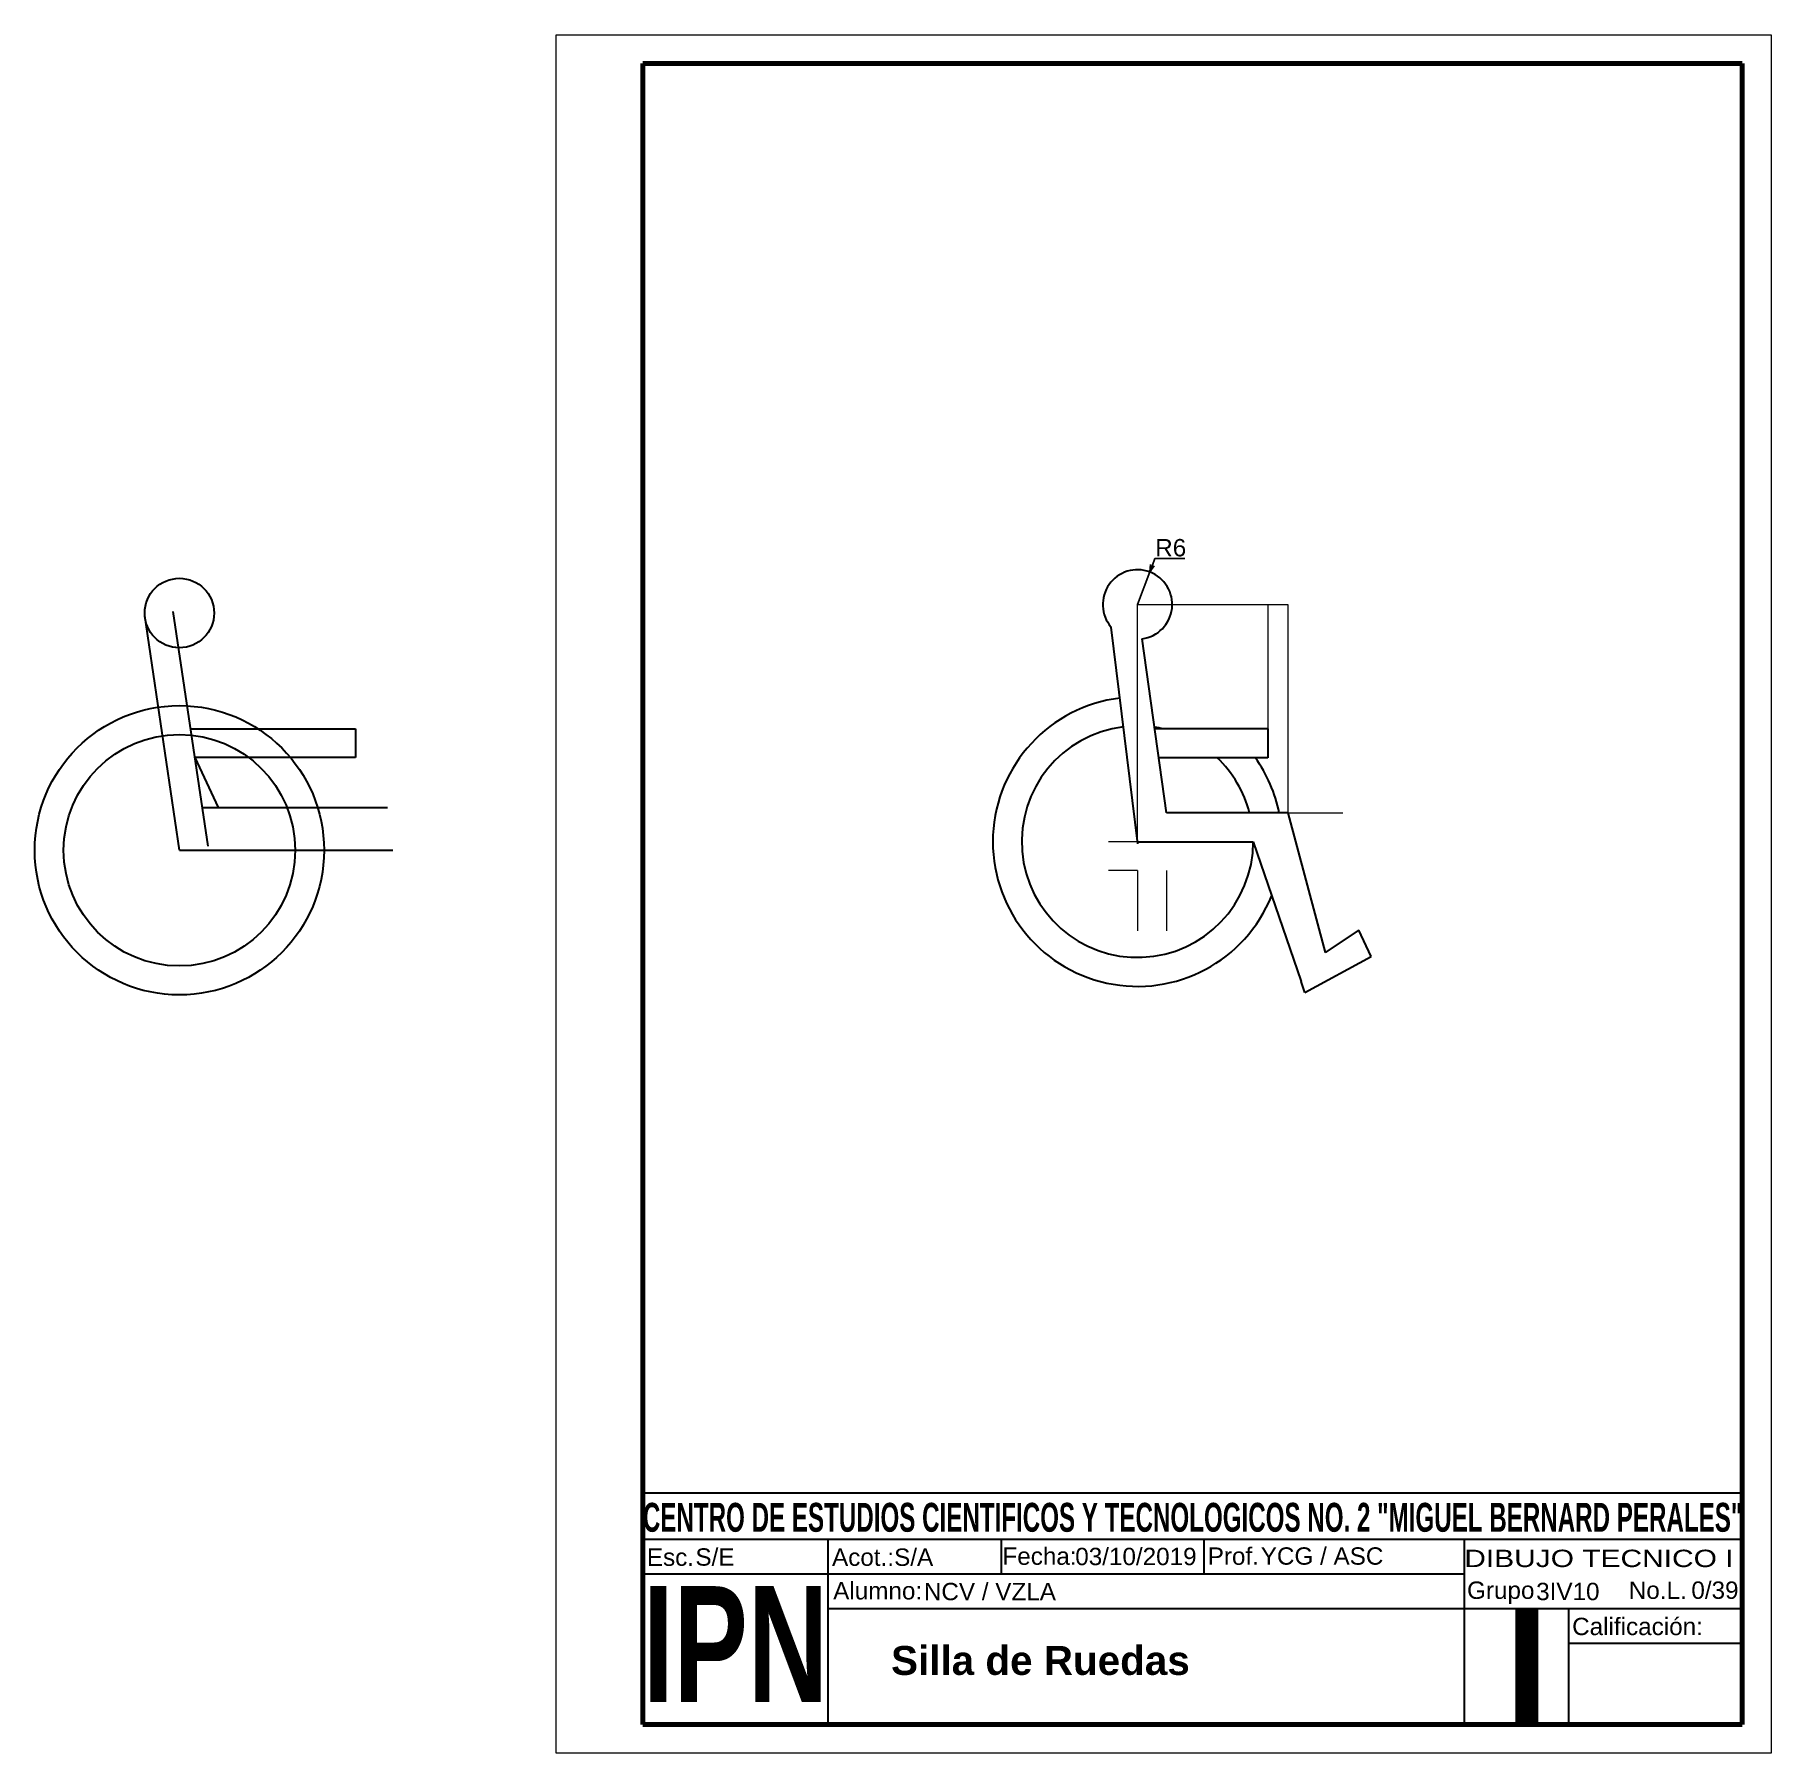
# Model space of a CAD drawing. Header units: millimetres. Extents: x -1308 to -335, y 2464 to 5295.
# Drawn here: x -635 to -334.9, y 2464.1 to 2761.1 of the extents above; entities outside this region: 1.
import ezdxf
from ezdxf.enums import TextEntityAlignment as Align

# ---------------------------------------------------------------- set-up
doc = ezdxf.new("R2010")
doc.units = ezdxf.units.MM
doc.header["$LTSCALE"] = 0.5
for name, color, linetype, lineweight in [('Cuadro de Datos', 5, 'Continuous', 30), ('Linea Continua Mediana', 5, 'Continuous', 30), ('Línea Continua Fina', 1, 'Continuous', 5), ('Margen', 4, 'Continuous', 70)]:
    doc.layers.add(name, color=color, linetype=linetype, lineweight=lineweight)
doc.layers.add('Texto', color=1, linetype='Continuous')
doc.layers.get('0').off()
doc.styles.add('IPN', font='', dxfattribs={"height": 20})
doc.styles.get("Standard").update_dxf_attribs({"font": 'arial.ttf'})
doc.styles.add('TEXT', font='arial.ttf', dxfattribs={"height": 3})
doc.styles.add('TÍTULO', font='', dxfattribs={"height": 5})
doc.styles.get('IPN').set_extended_font_data('Arial', bold=True)
doc.styles.get('TÍTULO').set_extended_font_data('Arial', bold=True)
doc.dimstyles.new('ISO-25', dxfattribs={"dimscale": 0.5, "dimtxt": 20, "dimasz": 2.5, "dimexe": 1.25, "dimexo": 0.625, "dimtad": 1, "dimtoh": 1, "dimtxsty": 'Standard', "dimblk": 'OPEN30', "dimcen": 2.5, "dimadec": 0, "dimazin": 0, "dimtfac": 1, "dimtmove": 0, "dimatfit": 3, "dimldrblk": 'OPEN30', "dimfxl": 1, "dimarcsym": 0})

# ---------------------------------------------------------------- blocks, each defined once
blk = doc.blocks.new('_Open30')
at = {"color": 0, "linetype": 'ByBlock', "lineweight": -2}
for p, q in [((-1, 0.27), (0, 0)), ((0, 0), (-1, -0.27)), ((0, 0), (-1, 0))]:
    blk.add_line(p, q, dxfattribs=at)
blk = doc.blocks.new('*D13')
at = {"layer": 'Defpoints', "color": 0, "transparency": 16777216}
for p in [(-442.33, 2668.23), (-444.46, 2662.62)]:
    blk.add_point(p, dxfattribs=at)
at = {"layer": 'Linea Continua Mediana', "color": 0, "lineweight": -2, "transparency": 16777216}
for p, q in [((-444.46, 2662.62), (-442.33, 2668.23)), ((-441.45, 2670.57), (-441.89, 2669.4)), ((-436.3, 2670.57), (-441.45, 2670.57))]:
    blk.add_line(p, q, dxfattribs=at)
at = {"layer": 'Linea Continua Mediana', "color": 0, "lineweight": -2, "transparency": 16777216, "xscale": 1.25, "yscale": 1.25, "zscale": 1.25, "rotation": 249.239528546784}
blk.add_blockref('_Open30', (-442.33, 2668.23), dxfattribs=at)
at = {"layer": 'Linea Continua Mediana', "color": 0, "transparency": 16777216, "insert": (-438.72, 2672.41), "char_height": 3, "attachment_point": 5, "style": 'TEXT'}
blk.add_mtext('R6', dxfattribs=at)
blk = doc.blocks.new('Cuadro de Datos Hoja A4')
at = {"layer": 'Cuadro de Datos'}
for p, q in [((15, 45), (205, 45)), ((15, 5), (15, 45)), ((205, 45), (205, 5)), ((15, 37), (205, 37)), ((47, 5), (47, 37)), ((77, 31), (77, 37)), ((112, 31), (112, 37)), ((157, 5), (157, 37)), ((15, 31), (157, 31)), ((47, 25), (205, 25)), ((175, 5), (175, 25)), ((175, 19), (205, 19)), ((205, 5), (15, 5))]:
    blk.add_line(p, q, dxfattribs=at)
at = {"layer": 'Línea Continua Fina'}
for p, q in [((0, 297), (210, 297)), ((0, 0), (0, 297)), ((210, 297), (210, 0)), ((210, 0), (0, 0))]:
    blk.add_line(p, q, dxfattribs=at)
at = {"layer": 'Margen'}
for p, q in [((15, 292), (205, 292)), ((15, 5), (15, 292)), ((205, 292), (205, 5)), ((205, 5), (15, 5))]:
    blk.add_line(p, q, dxfattribs=at)
at = {"layer": 'Línea Continua Fina', "color": 0}
for s, height, style, width, p, p2 in [('CENTRO DE ESTUDIOS CIENTIFICOS Y TECNOLOGICOS NO. 2 "MIGUEL BERNARD PERALES"', 5, 'TÍTULO', 0.597732, (15, 38.28), (205, 38.28)), ('DIBUJO TECNICO I', 3, 'TEXT', 1.23367, (156.95, 32.18), (203.48, 32.18)), ('IPN', 20, 'IPN', 0.687053, (15, 8.88), (47, 8.88))]:
    blk.add_text(s, height=height, dxfattribs=dict(at, style=style, width=width)).set_placement(p, p2, align=Align.FIT)
at = {"layer": 'Línea Continua Fina', "color": 0, "style": 'TEXT'}
for s, p in [('Esc.', (15.69, 32.39)), ('Acot.:', (47.69, 32.39)), ('Fecha:', (77.14, 32.57)), ('Prof. ', (112.61, 32.57)), ('Grupo              No.L.      ', (157.43, 26.68)), ('Calificación:', (175.59, 20.42))]:
    blk.add_text(s, height=3, dxfattribs=at).set_placement(p)
at = {"layer": 'Línea Continua Fina', "color": 0, "insert": (163.88, 24.97), "char_height": 20, "attachment_point": 1, "style": 'IPN'}
blk.add_mtext_dynamic_manual_height_columns('I', width=18, gutter_width=15, heights=[0], dxfattribs=at)
at = {"layer": 'Texto', "color": 0, "style": 'TEXT'}
blk.add_text('Alumno:', height=3, dxfattribs=at).set_placement((47.89, 26.59))
at = {"layer": 'Texto'}
for tag, p, height, style in [('ESC', (24.08, 32.42), 3, 'TEXT'), ('ACOT', (58.42, 32.39), 3, 'TEXT'), ('FECHA', (89.72, 32.51), 3, 'TEXT'), ('PROF', (121.78, 32.59), 3, 'TEXT'), ('ALUMNO', (63.56, 26.45), 3, 'TEXT'), ('GRUPO', (169.37, 26.46), 3, 'TEXT'), ('NO', (196.19, 26.69), 3, 'TEXT'), ('CUADRODEREFERENCIAS', (57.89, 13.54), 5, 'TÍTULO')]:
    blk.add_attdef(tag, p, '', height=height, dxfattribs=dict(at, style=style))

msp = doc.modelspace()

# ---------------------------------------------------------------- linework, layer by layer
at = {"layer": 'Linea Continua Mediana'}
for p, q in [((-610.031, 2620.138), (-616.029, 2660.697)), ((-605.085, 2620.869), (-611.082, 2661.428)), ((-444.413, 2621.237), (-449.017, 2658.717)), ((-439.459, 2626.619), (-443.634, 2656.676)), ((-608.084, 2641.149), (-579.584, 2641.149)), ((-579.584, 2641.149), (-579.584, 2636.149)), ((-421.959, 2641.119), (-441.473, 2641.119)), ((-421.959, 2641.119), (-421.959, 2636.119)), ((-579.584, 2636.149), (-607.344, 2636.149)), ((-607.344, 2636.149), (-603.328, 2627.539)), ((-421.959, 2636.119), (-440.779, 2636.119)), ((-606.071, 2627.539), (-574.071, 2627.539)), ((-418.459, 2626.619), (-439.459, 2626.619)), ((-418.459, 2626.619), (-412.048, 2602.455)), ((-610.031, 2620.138), (-573.163, 2620.138)), ((-444.459, 2621.619), (-424.459, 2621.619)), ((-424.459, 2621.619), (-416.173, 2597.455)), ((-406.215, 2606.302), (-412.048, 2602.455)), ((-404.106, 2601.769), (-406.215, 2606.302)), ((-415.516, 2595.54), (-404.106, 2601.769)), ((-415.516, 2595.54), (-416.173, 2597.455))]:
    msp.add_line(p, q, dxfattribs=at)
for centre, radius in [((-1301.811, 5288.778), 6), ((-610.031, 2661.138), 6), ((-610.031, 2620.138), 25), ((-610.031, 2620.138), 20)]:
    msp.add_circle(centre, radius, dxfattribs=at)
for centre, radius, start, end in [((-444.459, 2662.619), 6, 277.90716, 220.57189), ((-444.459, 2621.619), 25, 97.00385, 338.10601), ((-444.459, 2621.619), 20, 97.00385, 0), ((-444.459, 2621.619), 20, 77.16143, 81.52665), ((-444.459, 2621.619), 20, 14.47751, 46.46885), ((-444.459, 2621.619), 25, 11.53696, 35.45054)]:
    msp.add_arc(centre, radius, start, end, dxfattribs=at)
at = {"layer": 'Línea Continua Fina'}
for p, q in [((-444.459, 2621.619), (-444.459, 2662.619)), ((-444.459, 2662.619), (-421.959, 2662.619)), ((-421.959, 2662.619), (-418.459, 2662.619)), ((-421.959, 2662.619), (-421.959, 2641.119)), ((-418.459, 2662.619), (-418.459, 2626.619)), ((-418.459, 2626.619), (-408.959, 2626.619)), ((-444.459, 2621.619), (-449.459, 2621.619)), ((-444.459, 2616.619), (-449.459, 2616.619)), ((-444.459, 2616.619), (-444.459, 2606.235)), ((-439.459, 2616.619), (-439.459, 2606.235))]:
    msp.add_line(p, q, dxfattribs=at)

# ---------------------------------------------------------------- block references
at = {"layer": 'Linea Continua Mediana'}
msp.add_blockref('Cuadro de Datos Hoja A4', (-544.938, 2464.08), dxfattribs=at).add_auto_attribs({'CUADRODEREFERENCIAS': 'Silla de Ruedas', 'NO': '0/39', 'GRUPO': '3IV10', 'PROF': 'YCG / ASC', 'ACOT': 'S/A', 'ESC': 'S/E', 'ALUMNO': 'NCV / VZLA', 'FECHA': '03/10/2019'})

# ---------------------------------------------------------------- dimensions: what is measured, and where the dimension line sits
dim = msp.add_radius_dim(center=(-444.459, 2662.619), mpoint=(-442.333, 2668.23), dimstyle='ISO-25', override={"dimtxsty": 'TEXT'}, dxfattribs=at)
dim.commit()
dim.dimension.update_dxf_attribs({"geometry": '*D13', "text_midpoint": (-438.716, 2672.411)})

doc.saveas('drawing.dxf')
